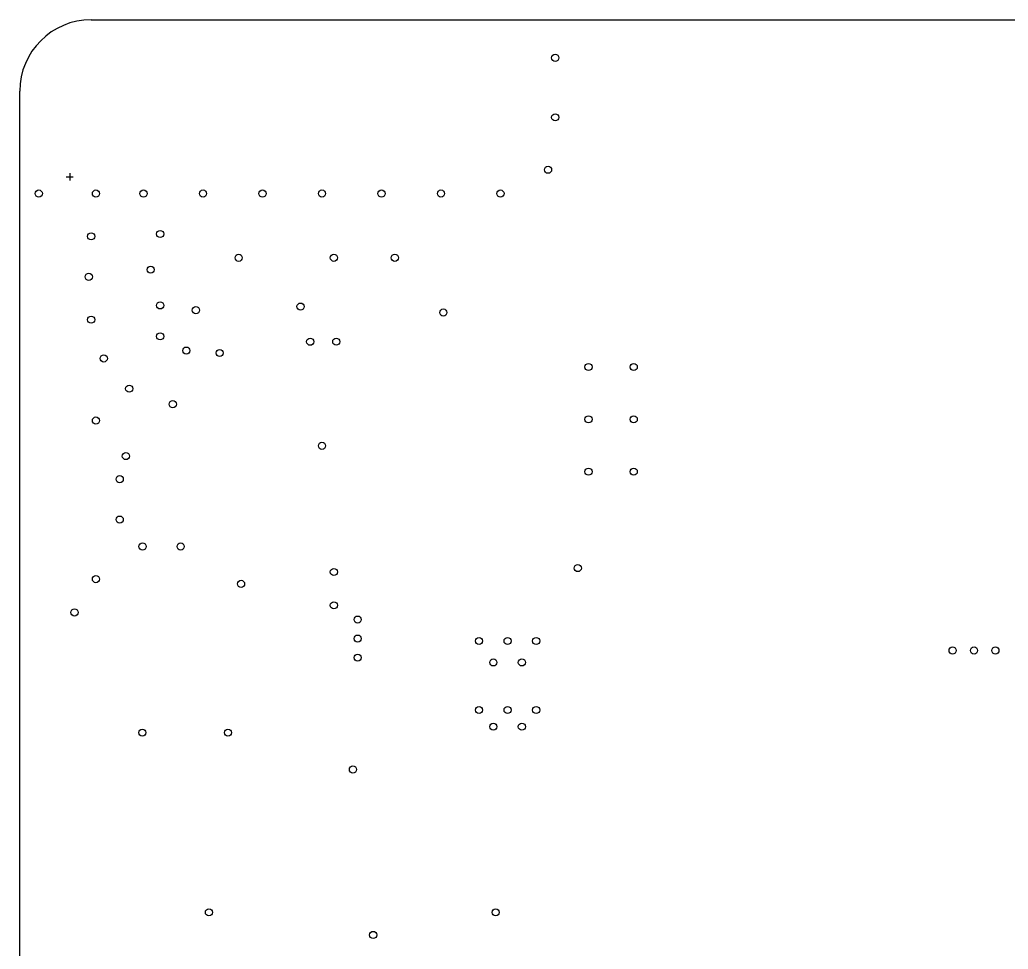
# Model space of a CAD drawing. Extents: x 105 to 191.5, y -143.8 to -66.
# Drawn here: x 106 to 147.54, y -105.05 to -66 of the extents above; entities that cross this region are included whole.
import ezdxf

# ---------------------------------------------------------------- set-up
doc = ezdxf.new("R2010")
doc.units = 0
doc.layers.add('BLACK', color=7, linetype='CONTINUOUS')

msp = doc.modelspace()

# ---------------------------------------------------------------- linework, layer by layer
at = {"layer": 'BLACK', "linetype": 'CONTINUOUS'}
for p, q in [((109, -66), (188.5, -66)), ((106, -117), (106, -69)), ((107.95, -72.6), (108.25, -72.6)), ((108.1, -72.45), (108.1, -72.75))]:
    msp.add_line(p, q, dxfattribs=at)
at = {"layer": 'BLACK'}
for centre in [(128.5, -67.6), (128.5, -70.1), (128.2, -72.3), (106.8, -73.3), (109.2, -73.3), (111.2, -73.3), (113.7, -73.3), (116.2, -73.3), (118.7, -73.3), (121.2, -73.3), (123.7, -73.3), (126.2, -73.3), (109, -75.1), (111.9, -75), (115.2, -76), (119.2, -76), (121.762, -76), (111.5, -76.5), (108.9, -76.8), (111.9, -78), (113.4, -78.2), (117.8, -78.05), (109, -78.6), (123.8, -78.3), (111.9, -79.3), (113, -79.9), (118.206, -79.526), (119.3, -79.525), (109.53, -80.23), (114.4, -80), (129.9, -80.588), (131.8, -80.588), (110.6, -81.5), (112.43, -82.15), (129.9, -82.787), (131.8, -82.787), (109.2, -82.838), (118.7, -83.9), (110.46, -84.33), (110.2, -85.3), (129.9, -84.987), (131.8, -84.987), (110.2, -87), (111.16, -88.13), (112.76, -88.13), (129.45, -89.037), (119.2, -89.2), (109.2, -89.5), (115.3, -89.7), (119.2, -90.6), (108.3, -90.9), (120.2, -91.201), (120.2, -92), (125.3, -92.1), (126.5, -92.1), (127.7, -92.1), (145.2, -92.5), (146.1, -92.5), (147, -92.5), (120.2, -92.8), (125.9, -93), (127.1, -93), (125.3, -95), (126.5, -95), (127.7, -95), (111.15, -95.95), (114.75, -95.95), (125.9, -95.7), (127.1, -95.7), (120, -97.5), (113.95, -103.5), (126, -103.5), (120.85, -104.45)]:
    msp.add_circle(centre, 0.15, dxfattribs=at)
msp.add_arc((109, -69), 3, 90, 180, dxfattribs=at)

doc.saveas('drawing.dxf')
